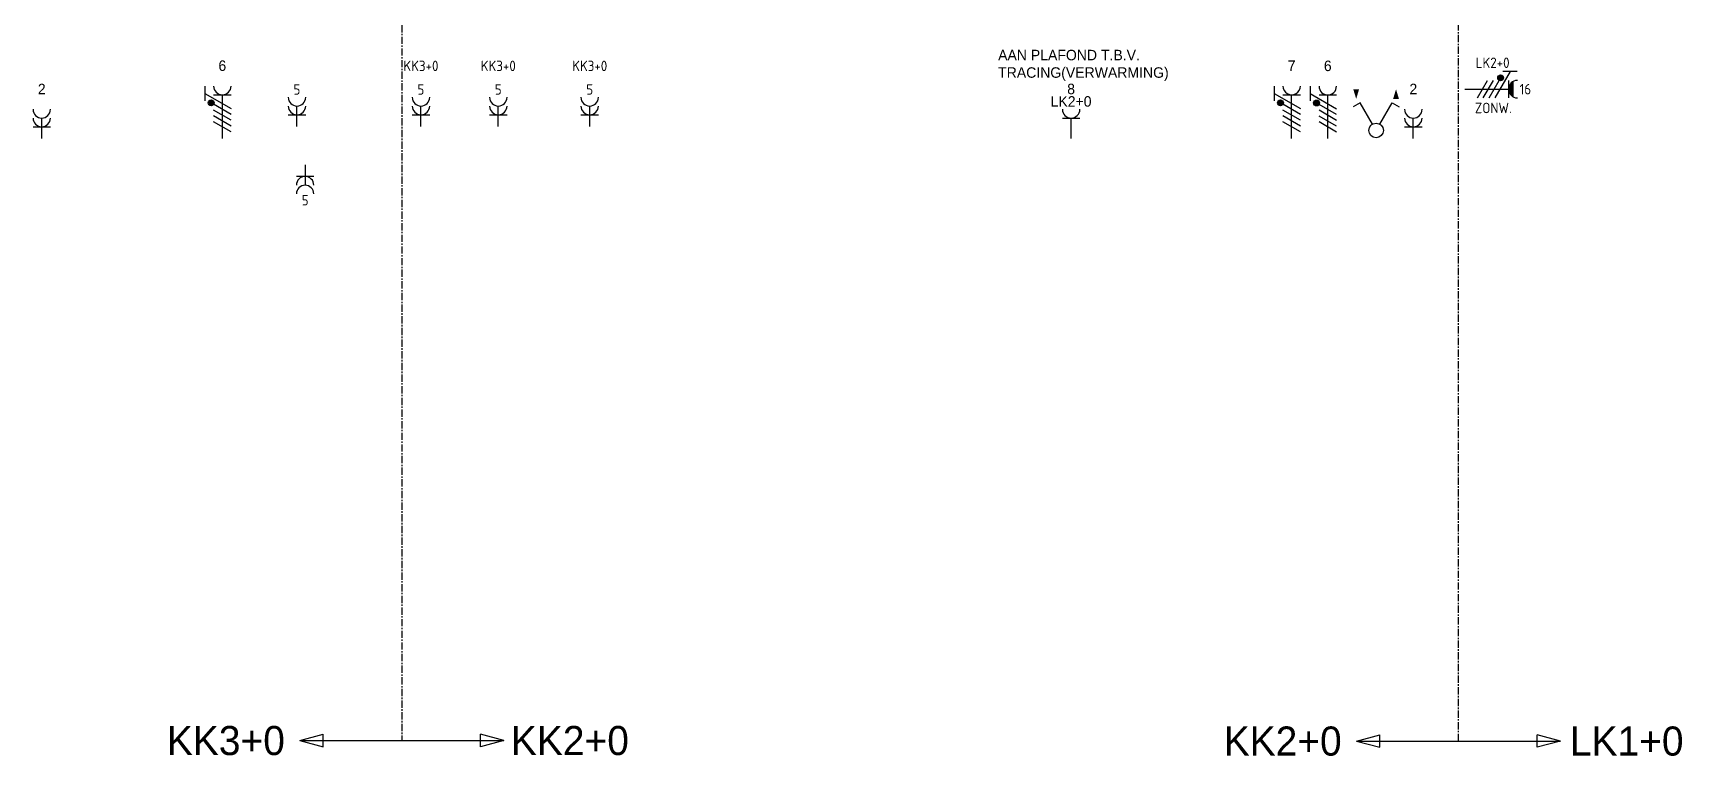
# Model space of a CAD drawing. Header units: millimetres. Extents: x -3262 to 234675, y 0 to 85156.
# Drawn here: x 44189 to 72504, y 26887 to 39303 of the extents above; entities that cross this region are included whole.
import ezdxf
from ezdxf.enums import TextEntityAlignment as Align

# ---------------------------------------------------------------- set-up
doc = ezdxf.new("R2010")
doc.units = ezdxf.units.MM
doc.header["$LTSCALE"] = 100
doc.linetypes.add('CENTER', pattern=[2, 1.25, -0.25, 0.25, -0.25])
doc.layers.get('0').update_dxf_attribs({"linetype": 'CONTINUOUS'})
for name, color, linetype in [('EL6212--_S', 4, 'CONTINUOUS'), ('EL6221--', 3, 'CONTINUOUS'), ('EL6222--', 3, 'CONTINUOUS'), ('EL6223--', 3, 'CONTINUOUS')]:
    doc.layers.add(name, color=color, linetype=linetype)
doc.styles.add('buro-018', font='BUROFONT.shx', dxfattribs={"height": 180})
doc.styles.add('BURO-035', font='BUROFONT.shx', dxfattribs={"height": 350})
doc.styles.add('STABICAD-018', font='ISOCP.SHX', dxfattribs={"height": 180})

# ---------------------------------------------------------------- blocks, each defined once
blk = doc.blocks.new('E00160')
at = {"color": 0, "linetype": 'Continuous'}
for p, q in [((-17.5, 0), (-13.5, 1.07)), ((-17.5, 0), (17.5, 0)), ((-17.5, 0), (-13.5, -1.07)), ((-13.5, -1.07), (-13.5, 1.07)), ((17.5, 0), (13.5, 1.07)), ((13.5, -1.07), (13.5, 1.07)), ((17.5, 0), (13.5, -1.07))]:
    blk.add_line(p, q, dxfattribs=at)
at = {"color": 0, "linetype": 'Continuous', "style": 'BURO-035'}
for tag, p in [('TEXT2', (-22.5, 0)), ('TEXT1', (22.5, 0))]:
    blk.add_attdef(tag, text='', height=3.5, dxfattribs=at).set_placement(p, align=Align.MIDDLE)
blk = doc.blocks.new('111304D')
at = {"color": 0, "linetype": 'Continuous'}
for p, q in [((-3, 9.98), (-3, 7.48)), ((-3, 8.73), (1.5, 6.13)), ((-1.5, 8.5), (1.5, 8.5)), ((0, 1), (0, 8.5)), ((1.5, 5.13), (-1.5, 6.87)), ((1.5, 4.13), (-1.5, 5.87)), ((1.5, 3.13), (-1.5, 4.87)), ((1.5, 2.13), (-1.5, 3.87))]:
    blk.add_line(p, q, dxfattribs=at)
at = {"color": 0, "linetype": 'Continuous', "const_width": 0.5}
blk.add_lwpolyline([(-1.68, 7.12, 1), (-2.18, 7.12, 1)], format="xyb", close=True, dxfattribs=at)
at = {"color": 0, "linetype": 'Continuous'}
blk.add_circle((-1.93, 7.12), 0.5, dxfattribs=at)
blk.add_arc((0, 10), 1.5, 180, 0, dxfattribs=at)
at = {"color": 0, "linetype": 'Continuous', "style": 'buro-018'}
for tag, p in [('PANEL', (0, 15.5)), ('CIRCUIT', (0, 12.5)), ('SUBCIRCUIT', (4.5, 12.5))]:
    blk.add_attdef(tag, text='', height=1.8, dxfattribs=at).set_placement(p, align=Align.MIDDLE)
at = {"color": 0, "linetype": 'Continuous', "style": 'buro-018', "flags": 1}
for tag, p in [('POWERCODE', (13, 12.5)), ('ARTICLECODE', (0, 0))]:
    blk.add_attdef(tag, text='', height=1.8, dxfattribs=at).set_placement(p, align=Align.MIDDLE)
blk = doc.blocks.new('111304A')
at = {"color": 0, "linetype": 'Continuous'}
for p, q in [((-1.5, 3), (1.5, 3)), ((0, 1), (0, 4.5))]:
    blk.add_line(p, q, dxfattribs=at)
for centre in [(0, 6), (0, 4.5)]:
    blk.add_arc(centre, 1.5, 180, 0, dxfattribs=at)
at = {"color": 0, "linetype": 'Continuous', "style": 'buro-018'}
for tag, p in [('PANEL', (0, 11.5)), ('CIRCUIT', (0, 8.5)), ('SUBCIRCUIT', (4.5, 8.5))]:
    blk.add_attdef(tag, text='', height=1.8, dxfattribs=at).set_placement(p, align=Align.MIDDLE)
at = {"color": 0, "linetype": 'Continuous', "style": 'buro-018', "flags": 1}
for tag, p in [('POWERCODE', (13, 8.5)), ('ARTICLECODE', (0, 0))]:
    blk.add_attdef(tag, text='', height=1.8, dxfattribs=at).set_placement(p, align=Align.MIDDLE)
blk = doc.blocks.new('111304')
at = {"color": 0, "linetype": 'Continuous'}
for p, q in [((-1.5, 4.5), (1.5, 4.5)), ((0, 1), (0, 4.5))]:
    blk.add_line(p, q, dxfattribs=at)
blk.add_arc((0, 6), 1.5, 180, 0, dxfattribs=at)
at = {"color": 0, "linetype": 'Continuous', "style": 'buro-018'}
for tag, p in [('PANEL', (0, 11.5)), ('CIRCUIT', (0, 8.5)), ('SUBCIRCUIT', (4.5, 8.5))]:
    blk.add_attdef(tag, text='', height=1.8, dxfattribs=at).set_placement(p, align=Align.MIDDLE)
at = {"color": 0, "linetype": 'Continuous', "style": 'buro-018', "flags": 1}
for tag, p in [('POWERCODE', (13, 8.5)), ('ARTICLECODE', (0, 0))]:
    blk.add_attdef(tag, text='', height=1.8, dxfattribs=at).set_placement(p, align=Align.MIDDLE)
blk = doc.blocks.new('111304FW')
at = {"color": 0, "linetype": 'Continuous'}
for p, q in [((-3, 9.98), (-3, 7.48)), ((-3, 8.73), (1.5, 6.13)), ((-1.5, 8.5), (1.5, 8.5)), ((1.3, 9.25), (-1.3, 9.25)), ((1.16, 9.05), (-1.16, 9.05)), ((0.96, 8.85), (-0.96, 8.85)), ((0.65, 8.65), (-0.65, 8.65)), ((0, 1), (0, 8.5)), ((1.5, 5.13), (-1.5, 6.87)), ((1.5, 4.13), (-1.5, 5.87)), ((1.5, 3.13), (-1.5, 4.87))]:
    blk.add_line(p, q, dxfattribs=at)
at = {"color": 0, "linetype": 'Continuous', "const_width": 0.5}
blk.add_lwpolyline([(-1.68, 7.12, 1), (-2.18, 7.12, 1)], format="xyb", close=True, dxfattribs=at)
at = {"color": 0, "linetype": 'Continuous'}
blk.add_circle((-1.93, 7.12), 0.5, dxfattribs=at)
blk.add_arc((0, 10), 1.5, 180, 0, dxfattribs=at)
at = {"color": 0, "linetype": 'Continuous', "style": 'STABICAD-018'}
for tag, p in [('PANEL', (0, 15.5)), ('CIRCUIT', (0, 12.5)), ('SUBCIRCUIT', (4.5, 12.5)), ('ARTICLECODE', (0, 0))]:
    blk.add_attdef(tag, text='', height=1.8, dxfattribs=at).set_placement(p, align=Align.MIDDLE)
at = {"color": 0, "linetype": 'Continuous', "style": 'STABICAD-018', "flags": 1}
blk.add_attdef('POWERCODE', text='', height=1.8, dxfattribs=at).set_placement((13, 12.5), align=Align.MIDDLE)
blk = doc.blocks.new('111405A')
at = {"color": 0, "linetype": 'Continuous'}
for p, q in [((-2.74, 7), (-3.95, 6.3)), ((-0.62, 3.33), (-2.74, 7)), ((0.62, 3.33), (2.74, 7)), ((2.74, 7), (3.95, 6.3))]:
    blk.add_line(p, q, dxfattribs=at)
for points in [[(-3.42, 7.67, 0, 1, 0), (-3.42, 9.33, 1, 1, 0)], [(3.42, 9.33, 0, 1, 0), (3.42, 7.67, 1, 1, 0)]]:
    blk.add_lwpolyline(points, format="xyseb", dxfattribs=at)
blk.add_circle((0, 2.25), 1.25, dxfattribs=at)
at = {"color": 0, "linetype": 'Continuous', "style": 'STABICAD-018'}
blk.add_attdef('ARTICLECODE', text='', height=1.8, dxfattribs=at).set_placement((0, 0), align=Align.MIDDLE)

msp = doc.modelspace()

# ---------------------------------------------------------------- linework, layer by layer
at = {"layer": 'EL6212--_S', "linetype": 'CENTER'}
for points in [[(50522, 51839), (50522, 27161)], [(68667, 27144), (68667, 51855)]]:
    msp.add_lwpolyline(points, dxfattribs=at)

# ---------------------------------------------------------------- block references
at = {"layer": 'EL6212--_S', "linetype": 'Continuous'}
ref = msp.add_blockref('E00160', (50522, 27153), dxfattribs=dict(at, xscale=100, yscale=100, zscale=100))
ref.add_attrib('TEXT1', 'KK2+0', dxfattribs={"layer": '0', "color": 4, "linetype": 'ByBlock', "height": 500, "style": 'buro-018'}).set_placement((53408, 27153), align=Align.MIDDLE)
ref.add_attrib('TEXT2', 'KK3+0', dxfattribs={"layer": '0', "color": 4, "linetype": 'ByBlock', "height": 500, "style": 'buro-018'}).set_placement((47501, 27153), align=Align.MIDDLE)
ref = msp.add_blockref('E00160', (68667, 27144), dxfattribs=dict(at, xscale=100, yscale=100, zscale=100))
ref.add_attrib('TEXT1', 'LK1+0', dxfattribs={"layer": '0', "color": 4, "linetype": 'ByBlock', "height": 500, "style": 'buro-018'}).set_placement((71554, 27144), align=Align.MIDDLE)
ref.add_attrib('TEXT2', 'KK2+0', dxfattribs={"layer": '0', "color": 4, "linetype": 'ByBlock', "height": 500, "style": 'buro-018'}).set_placement((65647, 27144), align=Align.MIDDLE)
at = {"layer": 'EL6221--', "linetype": 'Continuous'}
ref = msp.add_blockref('111304D', (47440, 37392), dxfattribs=dict(at, xscale=100, yscale=100, zscale=100))
ref.add_attrib('CIRCUIT', '6', dxfattribs={"layer": '0', "color": 1, "linetype": 'ByBlock', "height": 180, "style": 'buro-018'}).set_placement((47440, 38742), align=Align.MIDDLE)
ref = msp.add_blockref('111304D', (65801, 37392), dxfattribs=dict(at, xscale=100, yscale=100, zscale=100, rotation=359.999958313458))
ref.add_attrib('CIRCUIT', '7', dxfattribs={"layer": '0', "color": 1, "linetype": 'ByBlock', "height": 180, "style": 'buro-018'}).set_placement((65801, 38742), align=Align.MIDDLE)
ref = msp.add_blockref('111304D', (66421, 37389), dxfattribs=dict(at, xscale=100, yscale=100, zscale=100))
ref.add_attrib('CIRCUIT', '6', dxfattribs={"layer": '0', "color": 1, "linetype": 'ByBlock', "height": 180, "style": 'buro-018'}).set_placement((66421, 38739), align=Align.MIDDLE)
at = {"layer": 'EL6222--', "linetype": 'Continuous'}
ref = msp.add_blockref('111304A', (50850, 37599), dxfattribs=dict(at, xscale=100, yscale=100, zscale=100))
ref.add_attrib('CIRCUIT', '5', dxfattribs={"layer": '0', "color": 1, "linetype": 'Continuous', "height": 180, "style": 'STABICAD-018'}).set_placement((50850, 38333), align=Align.MIDDLE)
ref.add_attrib('PANEL', 'KK3+0', dxfattribs={"layer": '0', "color": 1, "linetype": 'Continuous', "height": 180, "style": 'STABICAD-018'}).set_placement((50850, 38738), align=Align.MIDDLE)
ref = msp.add_blockref('111304A', (52178, 37599), dxfattribs=dict(at, xscale=100, yscale=100, zscale=100))
ref.add_attrib('CIRCUIT', '5', dxfattribs={"layer": '0', "color": 1, "linetype": 'Continuous', "height": 180, "style": 'STABICAD-018'}).set_placement((52178, 38333), align=Align.MIDDLE)
ref.add_attrib('PANEL', 'KK3+0', dxfattribs={"layer": '0', "color": 1, "linetype": 'Continuous', "height": 180, "style": 'STABICAD-018'}).set_placement((52178, 38738), align=Align.MIDDLE)
ref = msp.add_blockref('111304A', (53748, 37599), dxfattribs=dict(at, xscale=100, yscale=100, zscale=100))
ref.add_attrib('CIRCUIT', '5', dxfattribs={"layer": '0', "color": 1, "linetype": 'Continuous', "height": 180, "style": 'STABICAD-018'}).set_placement((53748, 38333), align=Align.MIDDLE)
ref.add_attrib('PANEL', 'KK3+0', dxfattribs={"layer": '0', "color": 1, "linetype": 'Continuous', "height": 180, "style": 'STABICAD-018'}).set_placement((53748, 38738), align=Align.MIDDLE)
ref = msp.add_blockref('111304A', (44339, 37392), dxfattribs=dict(at, xscale=100, yscale=100, zscale=100))
ref.add_attrib('CIRCUIT', '2', dxfattribs={"layer": '0', "color": 1, "linetype": 'ByBlock', "height": 180, "style": 'buro-018'}).set_placement((44339, 38342), align=Align.MIDDLE)
ref = msp.add_blockref('111304A', (48721, 37599), dxfattribs=dict(at, xscale=100, yscale=100, zscale=100))
ref.add_attrib('CIRCUIT', '5', dxfattribs={"layer": '0', "color": 1, "linetype": 'Continuous', "height": 180, "style": 'STABICAD-018'}).set_placement((48721, 38333), align=Align.MIDDLE)
ref = msp.add_blockref('111304', (62014, 37392), dxfattribs=dict(at, xscale=100, yscale=100, zscale=100))
ref.add_attrib('CIRCUIT', '8', dxfattribs={"layer": '0', "color": 1, "linetype": 'ByBlock', "height": 180, "style": 'buro-018'}).set_placement((62014, 38342), align=Align.MIDDLE)
ref.add_attrib('PANEL', 'LK2+0', dxfattribs={"layer": '0', "color": 1, "linetype": 'ByBlock', "height": 180, "style": 'buro-018'}).set_placement((62013, 38128), align=Align.MIDDLE)
ref = msp.add_blockref('111304A', (67890, 37392), dxfattribs=dict(at, xscale=100, yscale=100, zscale=100))
ref.add_attrib('CIRCUIT', '2', dxfattribs={"layer": '0', "color": 1, "linetype": 'ByBlock', "height": 180, "style": 'buro-018'}).set_placement((67890, 38342), align=Align.MIDDLE)
ref = msp.add_blockref('111304A', (48861, 37139), dxfattribs=dict(at, xscale=100, yscale=100, zscale=100, rotation=180))
ref.add_attrib('CIRCUIT', '5', dxfattribs={"layer": '0', "color": 1, "linetype": 'Continuous', "height": 180, "style": 'STABICAD-018'}).set_placement((48861, 36431), align=Align.MIDDLE)
at = {"layer": 'EL6223--', "linetype": 'Continuous'}
ref = msp.add_blockref('111304FW', (68677, 38339), dxfattribs=dict(at, xscale=100, yscale=100, zscale=100, rotation=270))
ref.add_attrib('CIRCUIT', '16', dxfattribs={"layer": '0', "color": 1, "linetype": 'Continuous', "height": 180, "style": 'STABICAD-018'}).set_placement((69814, 38339), align=Align.MIDDLE)
ref.add_attrib('PANEL', 'LK2+0', dxfattribs={"layer": '0', "color": 1, "linetype": 'Continuous', "height": 180, "style": 'STABICAD-018'}).set_placement((69252, 38792), align=Align.MIDDLE)
ref.add_attrib('POWERCODE', 'ZONW.', dxfattribs={"layer": '0', "color": 1, "linetype": 'Continuous', "height": 180, "style": 'STABICAD-018'}).set_placement((69263, 38016), align=Align.MIDDLE)
at = {"layer": 'EL6223--', "linetype": 'Continuous', "xscale": 100, "yscale": 100, "zscale": 100}
msp.add_blockref('111405A', (67251, 37404), dxfattribs=at)

# ---------------------------------------------------------------- texts
at = {"layer": 'EL6222--', "style": 'buro-018'}
for s, p in [('AAN PLAFOND T.B.V.', (60761, 38834)), ('TRACING(VERWARMING)', (60761, 38534))]:
    msp.add_text(s, height=180, dxfattribs=at).set_placement(p)

doc.saveas('drawing.dxf')
